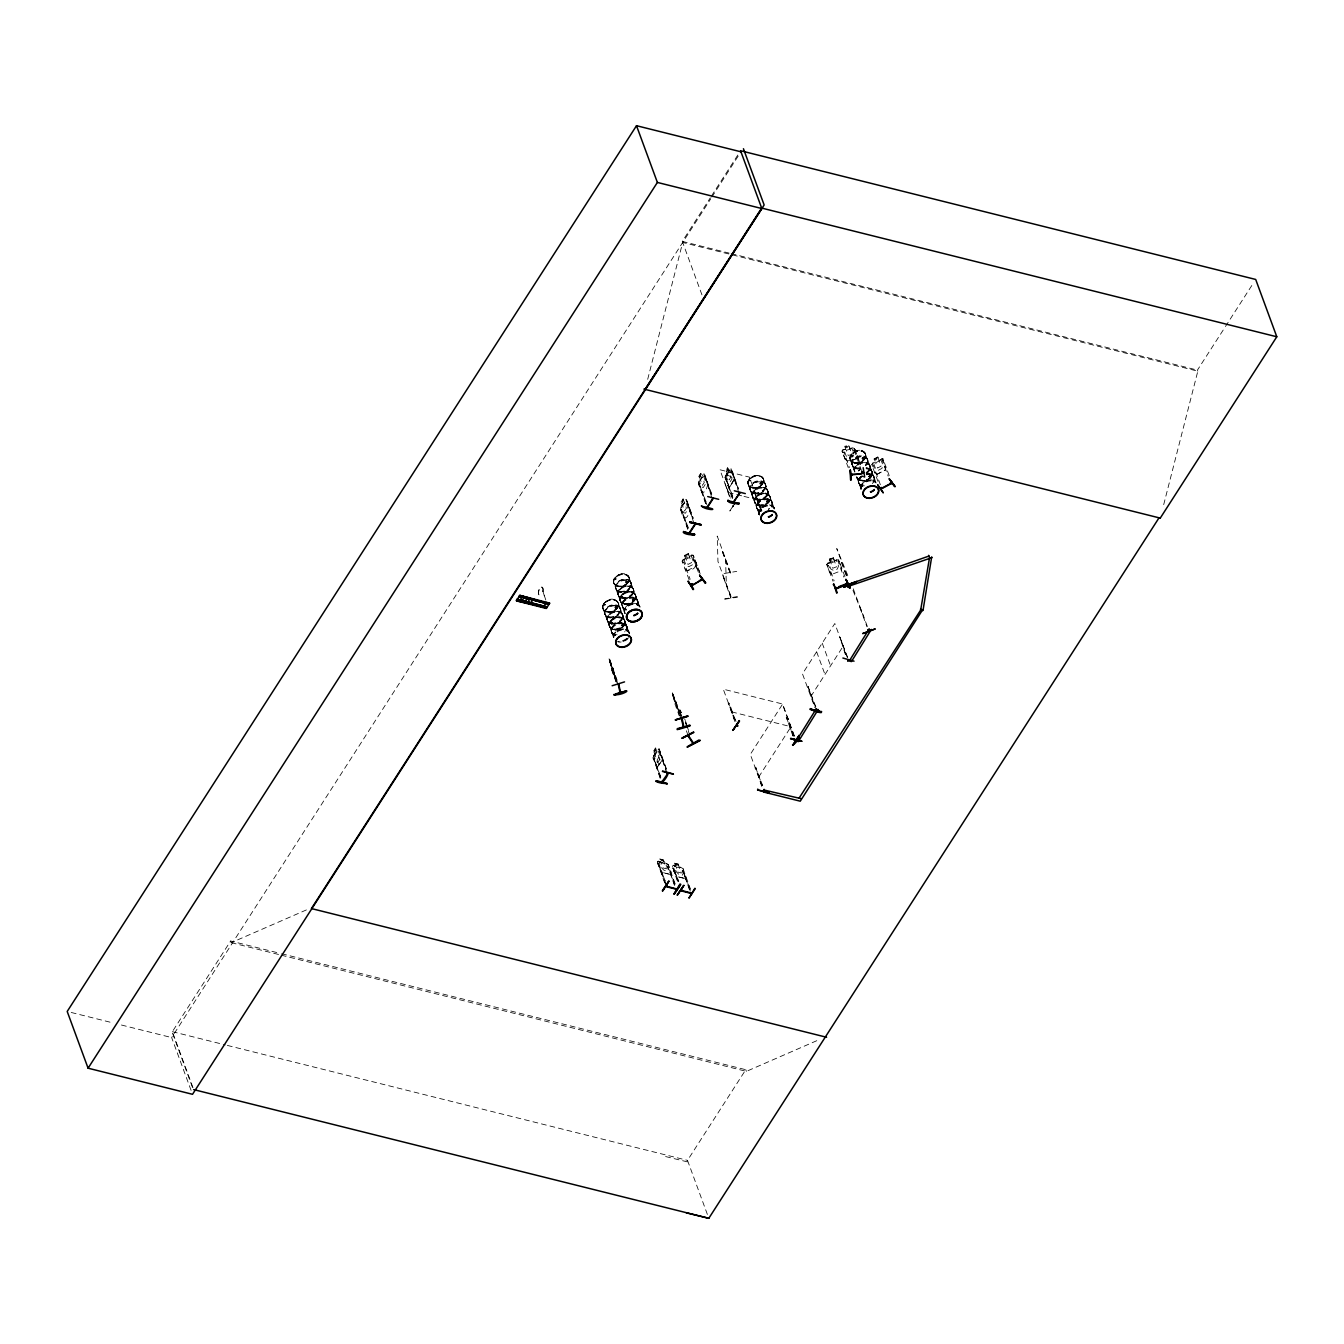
<?xml version="1.0" encoding="UTF-8"?>
<svg xmlns="http://www.w3.org/2000/svg" width="1344" height="1344" viewBox="0 0 1344 1344"><rect width="100%" height="100%" fill="white"/><g stroke="black" fill="none" stroke-linecap="round" stroke-linejoin="round"><path stroke-width="0.75" stroke-dasharray="5 3.75" d="M672.941 695.318L672.302 693.034L681.61 719.158M685.675 723.677L685.692 722.736M684.953 568.747C687.17 573.569 698.057 568.075 695.99 562.8M696.058 566.227L696.192 562.834M885.763 466.402L885.629 469.795L876.826 474.415L874.524 472.315M830.508 561.994L826.711 564.48L829.517 572.074L831.902 574.325L841.26 570.73L841.462 567.47M848.299 467.796L842.117 451.013L843.058 449.686L841.982 451.097L844.872 458.556L847.174 461.059L856.867 458.842L857.136 455.885M670.723 874.608L662.306 872.34L660.106 869.333L662.239 872.407L670.723 874.608L670.891 872.004M685.558 878.707L683.206 868.762C671.53 861.622 669.094 865.553 677.191 876.607L685.742 878.724L677.258 876.54L675.058 873.55M685.675 878.825L685.843 876.221M619.752 599.206C620.206 593.074 628.505 589.546 633.427 592.62M754.286 500.993C754.488 494.054 764.484 490.392 769.205 495.18M869.921 469.157L866.258 468.233A8.114 5.813 -20.2 0 1 872.239 473.021A8.114 5.813 -20.2 0 1 866.561 479.842L870.106 477.624M605.522 604.346L604.531 604.649L605.455 604.951M604.565 612.696L604.817 610.966M607.085 617.333L606.866 618.946L607.118 617.215M609.05 624.977L609.185 623.112M615.35 587.16L615.602 585.43M611.604 622.759L610.865 622.423M611.654 622.86L611.856 622.289M612.125 622.675L611.436 622.793M611.386 628.807L611.453 632.184L611.134 630.185M615.283 608.311L615.535 606.547L616.913 606.749M615.35 607.925L615.031 607.118L615.703 608.009M617.652 593.426L617.904 591.696M615.014 607.639L616.594 607.505L615.754 606.547M617.064 607.421L616.459 606.497M613.687 635.074L613.435 636.804A8.232 5.897 -20.2 0 1 621.264 629.261A8.232 5.897 -20.2 0 1 629.412 633.83M619.853 599.458C620.155 593.88 626.976 590.906 631.646 591.898M622.272 596.417L621.718 597.374A8.098 5.813 -20.2 0 0 633.377 590.117A8.098 5.813 -20.2 0 0 621.449 587.143A8.098 5.813 -20.2 0 0 621.751 597.442L622.994 596.87L621.902 597.055M620.441 611.755L620.693 610.025A8.232 5.897 -20.2 0 0 608.53 607.018A8.232 5.897 -20.2 0 0 608.849 617.484A8.232 5.897 -20.2 0 0 620.659 610.042M622.574 596.618L622.037 596.938M621.919 605.018L622.171 603.288M626.203 582.17L626.892 580.91L626.002 581.734M621.264 625.716L622.087 624.389L623.616 624.792M627.194 581.398L627.833 581.431M621.264 625.363L621.818 625.481M622.742 618.005L622.994 616.274A8.232 5.897 -20.2 0 0 610.848 613.284A8.232 5.897 -20.2 0 0 611.15 623.75A8.232 5.897 -20.2 0 0 622.961 616.308M627.766 581.582L626.69 582.809L625.498 582.002M624.221 611.285L624.473 609.538M625.061 621.835L622.826 626.59L615.149 629.597M631.226 586.219L631.159 582.842M631.26 586.118L631.478 584.489A8.232 5.897 -20.2 0 0 619.332 581.498A8.232 5.897 -20.2 0 0 619.634 591.965A8.232 5.897 -20.2 0 0 631.462 584.522M627.01 629.597L627.262 627.866M632.638 600.65L632.402 599.441M633.528 592.486L633.78 590.755A8.232 5.897 -20.2 0 0 621.634 587.748A8.232 5.897 -20.2 0 0 621.936 598.231A8.232 5.897 -20.2 0 0 633.763 590.789M635.863 596.316C635.846 603.12 625.666 606.967 620.962 602.112L622.356 603.389M637.997 602.465L637.778 604.078L638.047 602.347M747.734 483.134C747.566 474.6 764.87 471.845 763.594 481.858C761.897 489.166 746.626 490.778 747.986 481.522M750.523 480.161L749.498 480.799L750.322 481.018M749.801 488.695L750.053 486.965M752.102 494.945L752.354 493.214M754.202 500.741L754.421 499.111M756.991 498.658L756.588 498.338M757.344 498.322L756.286 498.977A8.098 5.813 -20.2 0 0 767.827 491.652A8.098 5.813 -20.2 0 0 755.899 488.662A8.098 5.813 -20.2 0 0 756.202 498.96M756.37 506.537L756.622 504.806M760.082 483.067L760.066 484.058M759.982 483.739L760.099 483.924M762.3 483.42L761.628 482.462L762.334 483.185M758.671 512.803L758.923 511.073M765.677 487.754L765.61 484.378M766.534 501.144L767.71 502.186L768.617 500.556M767.962 500.304L767.323 501.833L767.76 500.388M768.415 501.278L767.777 500.304M769.306 501.094L764.518 504.84L758.436 505.344A8.131 5.83 -20.2 0 1 758.218 494.995A8.131 5.83 -20.2 0 1 770.196 497.986L770.162 499.716A8.098 5.813 -20.2 0 1 768.314 509.107M772.246 505.596L772.178 502.219M851.642 456.07L852.718 455.23L852.079 456.221M851.844 463.697L852.096 461.966A8.232 5.897 -20.2 0 1 863.688 456.238A8.232 5.897 -20.2 0 1 865.62 465.444M854.146 469.963L854.398 468.233M858.413 481.555L858.665 479.825M862.126 458.086L862.31 459.228M863.251 457.481L864.226 458.69L862.579 459.178M852.298 462.101C858.53 466.284 870.878 457.162 863.369 451.315C857.153 447.098 844.754 456.238 852.281 462.084A8.232 5.897 -20.2 0 0 860.026 468.25M865.654 456.876L865.519 453.701M867.72 462.756L867.653 459.379M868.51 476.498L869.45 475.591M869.45 476.582C867.048 477.154 871.584 476.498 870.895 475.81M870.022 469.022L870.274 467.292M870.274 476.582L869.803 475.406M872.122 474.466L872.357 472.853M872.222 474.718L872.021 471.29M874.289 480.614L874.222 477.238M732.833 505.781L733.69 506.722L733.169 505.327M733.135 506.604L732.833 505.865M680.971 506.94L680.652 508.906L688.094 529.452M698.662 481.152C698.393 488.09 703.634 499.85 707.582 485.201L707.179 481.454L704.306 473.945L703.298 473.928L698.443 483.252L705.986 503.731M732.648 498.288L725.071 477.708L726.533 474.214L734.244 478.951L729.641 487.032L734.311 479.758L733.908 476.028M728.784 470.635L727.625 467.796L725.626 470.887L726.869 473.71L724.987 477.758L729.658 487.049M725.122 477.792L725.34 475.692M647.69 379.327L682.685 242.458L1197.823 371.179L1162.829 508.049M681.038 502.068L683.155 498.994L681.038 502.068L682.298 504.874L681.643 507.36L683.558 512.568L685.373 513.257L687.238 510.367L687.406 506.587L685.49 501.379L684.146 501.984L683.038 498.977L684.062 501.766M700.174 479.153L699.518 481.639L701.45 486.847L703.265 487.536L705.113 484.646L705.298 480.866L703.366 475.658L702.038 476.263L700.913 473.256L699.048 476.381L699.955 479.136L698.93 476.347L700.913 473.256M654.595 753.9L654.142 756.386L656.057 761.594L657.888 762.283L659.786 759.41L659.988 755.63L658.073 750.422L656.712 751.027L659.131 748.742L666.607 769.373M750.792 480.833L749.549 480.564L750.876 480.547M851.575 455.952L852.566 455.179M730.598 597.257L730.884 598.147L722.602 574.963L731.455 597.526M766.097 493.466L760.066 493.987L756.538 496.205M614.359 599.626C607.169 596.568 596.921 608.446 606.698 611.738C613.872 614.83 624.17 602.935 614.376 599.626M615.35 579.096C616.039 577.836 615.72 580.507 615.535 578.609M625.481 581.851L626.018 582.305M616.426 607.286L615.787 607.69M609.286 623.33C610.747 618.038 617.77 615.569 622.541 617.887M609.319 623.347C611.184 618.29 617.837 615.804 622.625 618.139M611.554 621.953L612.192 622.541L611.369 622.171M632.923 600.113L632.47 599.29M633.226 599.172L632.873 600.298M633.898 599.911L633.528 598.786M632.402 600.398L634.301 599.659M634.301 599.995L633.326 598.786M635.628 597.962L631.982 602.347L628.018 603.893M624.926 623.734C623.028 628.723 616.14 631.512 611.486 628.69M761.779 483.588L761.527 482.63L761.023 483.773M754.555 499.346L756.521 496.222M760.284 484.075L762.182 483.336M768.163 502.841L770.062 499.481M769.406 501.346L770.162 499.733A8.098 5.813 -20.2 0 0 758.1 501.967A8.098 5.813 -20.2 0 0 760.469 510.552M862.949 457.918L862.193 458.304M872.122 474.499L870.206 477.859L866.662 480.094A8.131 5.83 -20.2 0 0 872.323 473.206A8.131 5.83 -20.2 0 0 866.309 468.502M730.145 572.662L721.846 549.914M730.733 572.964L717.209 536.038L717.965 561.523L731.388 598.063M689.153 579.835L682.13 561.17L685.675 558.23M871.903 464.789L872.81 463.21M192.965 1087.666L172.351 1031.671L230.63 941.002L279.502 953.215M701.954 294.857L682.298 241.399L710.304 197.82M711.43 196.073L738.326 154.224M191.083 1090.387L171.646 1037.568L710.707 198.878M711.816 197.131L738.713 155.282M687.708 529.368L681.307 509.594L688.649 528.612M693.806 522.866L686.7 501.211L692.798 519.17M681.694 509.695L680.753 510.451M705.6 503.647L699.182 483.874L707.23 504.773M711.682 497.146L704.575 475.49L710.674 493.45M699.569 483.974L698.645 484.73M758.654 777.084L791.011 726.734M810.818 696.528L843.175 646.195M707.381 1214.422L687.506 1160.376L745.769 1069.706L281.534 953.719M1197.823 371.179L1197.437 370.104L1224.334 328.272M1225.442 326.525L1253.465 282.929M729.49 496.625L725.004 483.554L730.195 496.44M735.134 503.126L729.826 511.022L735.05 502.774M761.191 511.174L754.034 490.795L761.695 511.291M727.625 467.796L728.75 470.82L731.153 468.535L738.662 489.048M725.525 475.776L730.027 468.485M732.262 498.187L725.861 478.414L732.514 495.533M739.116 493.584L731.321 470.047L737.402 488.006M726.247 478.514L725.306 479.27M660.223 778.495L653.822 758.738L661.164 777.739M667.061 773.909L659.266 750.355L666.053 770.213M654.192 758.839L653.268 759.578M734.832 721.526L728.347 702.962L736.042 721.442M735.168 719.947L729.338 703.231M792.893 736.025L786.391 717.461L787.735 717.83L793.212 735.084M787.349 717.73L787.181 718.687M793.884 736.277L787.399 717.73M845.393 654.528L839.899 637.274L847.661 657.418M761.695 786.307L755.546 767.222L762.636 785.551M815.858 706.927L808.097 686.784L815.304 707.767M845.762 654.629L840.286 637.375M755.933 767.323L754.992 768.079M807.929 687.725L808.483 686.868M658.291 861.151L657.35 861.84L660.761 861.907L659.635 858.9L663.247 859.841L668.254 869.299L667.279 871.063L663.902 870.19L661.282 867.485L659.366 862.277L660.828 861.806M664.658 882.773L657.922 863.52L665.179 880.807M666.355 884.923L658.913 863.789M666.54 863.419L664.121 862.798L663.247 859.841M658.14 861.151L668.254 864.545L671.009 872.054M674.436 885.31L667.699 866.074L675.444 885.578M674.587 863.1L675.713 866.124L674.318 866.477L676.234 871.702L678.854 874.406L682.231 875.28L683.206 873.516L681.29 868.308L679.14 866.897L678.199 864.041L674.52 863.218L678.132 864.158L679.073 866.998L681.492 867.636M677.527 881.311L672.874 867.737L678.737 881.227M678.518 881.563L673.865 867.989M683.138 868.862L690.598 889.459M689.388 889.526L682.651 870.29L690.396 889.778M658.93 765.089L653.57 751.094L655.586 748.02L660.811 762.199M655.721 748.037L653.57 751.094M654.78 753.816L652.932 757.966M653.453 755.966L658.123 748.877M655.15 754.841L657.048 751.968M657.082 760.049L658.963 757.176M662.29 759.965L657.401 767.189L662.29 759.965L661.769 756.202M827.786 563.052L826.745 564.564L833.045 581.263M688.296 553.526L684.482 555.425L685.726 558.314L684.197 560.246L686.129 565.454L688.817 566.698L692.311 564.866L693.37 561.641L691.438 556.433L689.237 556.483L688.229 553.442L689.321 556.315M615.754 579.667L616.224 578.693M603.506 603.893L604.75 602.398M627.161 583.464L629.143 580.373L629.059 577.147M617.568 607.488L614.695 610.243M632.167 599.458L633.209 598.802M633.78 600.046L633.494 598.886M750.355 480.43L750.775 480.312M760.032 483.134L761.393 482.446M851.894 456.07L852.751 455.734M862.092 458.153L863.453 457.464M863.604 458.438L862.327 458.606M870.19 477.842L871.366 476.112M682.399 717.73L679.493 711.312M626.858 574.812L629.009 577.147C624.019 567.185 605.321 581.297 617.501 586.219M627.144 583.481L623.599 585.715L617.518 586.219M760.234 482.916L761.762 483.017M616.661 607.774L615.283 608.16M633.578 599.928L633.41 599.155M767.054 500.522L766.819 501.11M768.062 502.606C765.106 506.1 758.688 507.242 755.395 503.647M621.902 624.96L623.095 625.43L622.86 624.473M623.314 625.75L621.432 625.766M863.94 458.791L863.066 458.791M858.497 470.971L860.11 469.711M869.282 476.818L870.24 476.33M689.17 556.399L693.319 555.458L699.636 572.057M874.121 459.077L877.8 457.01L878.808 460.051L881.009 460.001L882.941 465.209L881.882 468.418L878.388 470.266L875.7 469.022L873.768 463.814L875.314 461.882L874.054 458.993L877.867 457.094M683.239 559.642L691.807 554.887L693.37 555.257L700.14 573.67M683.726 561.994L682.702 562.531L683.911 562.262L690.178 579.281M698.41 572.326L692.849 557.189L693.874 556.651L693.034 557.458L698.594 572.594M889.207 475.625L882.941 458.825L872.659 463.058L871.769 464.822L878.018 481.505M873.298 465.562L872.273 466.099L873.482 465.83L880.958 486.36M882.42 460.757L883.63 460.488L882.42 460.757L888.166 476.162M687.254 570.629L695.873 566.093M876.826 474.415L885.562 469.711L882.84 458.926M680.87 712.942L679.862 709.918L681.794 713.479L680.753 711.917M617.198 575.602A8.114 5.813 -20.2 0 1 629.16 578.592A8.114 5.813 -20.2 0 1 617.501 585.934A8.114 5.813 -20.2 0 1 617.198 575.602L619.08 574.644M767.357 500.455L766.634 501.917M728.75 470.82L730.094 470.215L732.01 475.423L731.825 479.203L729.943 482.093L728.112 481.404L726.197 476.179L726.65 473.693M230.63 941.002L231.235 942.665L308.33 909.082M281.198 955.147L746.39 1071.37L819.722 1039.416M830.374 562.061L829.315 559.171L833.297 557.642L834.254 560.666L836.59 560.834L838.505 566.042L837.346 569.05L833.616 570.478L830.81 568.999L828.895 563.791L830.542 562.094L829.466 559.205M829.349 559.255L833.33 557.726M834.221 560.566L838.673 559.894L844.922 576.694M827.887 563.119L837.043 559.591M828.458 565.404L827.35 565.824L828.458 565.404L834.137 580.843M838.152 561.691L839.362 561.557L838.152 561.691L843.83 577.114M841.394 562.498L846.77 577.08M859.958 607.74L866.981 626.758M613.855 672.941L608.933 658.812L616.778 680.282M609.79 659.568L612.562 667.145M609.605 661.819L618.358 684.902M610.008 662.206L609.823 661.416M611.671 668.59L609.622 659.518L617.4 680.988M611.654 669.497L616.526 682.735M613.771 670.757C609.437 656.88 620.928 696.898 612.074 666.406M679.694 715.814L672.874 693.79L673.394 696.562M674.335 700.862L672.974 696.041M673.26 696.461L673.495 695.52M673.865 698.863L677.107 707.196L675.31 700.678M674.89 703.769L679.258 715.932M677.006 705.029C672.907 692.731 681.072 717.662 677.645 710.237M862.882 457.733L863.335 457.85M860.093 462.218L855.96 462.974M612.797 611.201L608.664 611.957M848.753 445.637L849.778 448.426L854.381 448.392L860.63 465.108M854.246 448.459L852.667 447.804L843.158 449.87L845.914 449.165L844.889 446.376M843.847 452.088L842.738 452.676L843.847 452.088L849.442 467.561M855.036 449.652L853.927 450.223L855.036 449.652L860.597 464.772M844.738 458.606L847.241 460.958L856.884 458.942M724.08 573.535L736.73 571.368M737.318 596.551L724.702 598.853M724.836 599.222L737.486 597.206M869.753 476.851L868.594 476.599M862.428 480.614L864.511 480.43A8.098 5.813 -20.2 0 1 856.8 477.372A8.114 5.813 -20.2 0 0 864.545 480.43M628.102 604.111L623.986 603.826M622.322 624.406L623.196 625.128M703.315 474.079L704.424 473.978L711.917 494.491M685.423 499.8L686.482 499.834M866.174 467.981L868.106 468.233M860.479 480.362L864.595 480.682A8.131 5.83 -20.2 0 1 856.85 477.607M626.741 581.011L627.883 581.65M615.938 606.53L616.812 606.698M613.284 629.345A8.114 5.813 -20.2 0 0 624.943 622.003A8.114 5.813 -20.2 0 0 612.982 619.013A8.114 5.813 -20.2 0 0 613.284 629.345L615.233 629.815M730.162 573.031L721.862 550.334M849.778 448.426L852.18 448.913L854.095 454.121L852.852 456.809L849.005 457.649L846.115 455.868L844.2 450.66L845.914 449.266L844.704 446.309L848.837 445.418L849.878 448.207M883.008 458.909L881.446 458.539M665.616 1156.562L688.111 1162.039M682.298 241.399L729.12 253.109M731.153 253.613L1197.437 370.104M707.465 485.167L707.062 481.438M728.28 492.458L742.056 495.902M744.022 496.39L757.798 499.834M689.17 507.158L689.707 510.922C685.524 525.403 680.434 513.845 680.786 506.873L686.549 499.699L693.336 518.33M731.623 711.866L790.675 726.634M231.235 942.665L279.166 954.626M172.351 1031.671L225.305 1044.893M227.338 1045.414L687.506 1160.376M71.215 1012.469L113.4 1023.002M121.43 1025.018L171.646 1037.568M734.311 479.758L729.473 486.982L727.81 485.15M786.19 717.797L787.181 718.049M728.129 703.298L729.137 703.55M543.077 591.142A4.334 2.1 -75.4 0 0 541.615 587.126A4.334 2.1 -75.4 0 0 538.692 591.562A4.334 2.1 -75.4 0 0 540.17 595.577L539.935 595.526A4.334 2.1 -75.4 0 1 538.457 591.511A4.334 2.1 -75.4 0 1 541.38 587.076A4.334 2.1 -75.4 0 1 542.858 591.091L546.689 602.734M659.568 859.001L663.18 859.942M673.176 865.469L675.713 866.124M657.703 863.856L658.694 864.108M667.481 866.393L668.472 866.662M672.655 868.073L673.646 868.325M682.433 870.61L683.424 870.862M861.655 450.677L863.335 451.332M860.563 480.581L857.438 478.649M860.563 480.614L856.598 477.338M766.08 493.231L770.062 496.49M767.978 500.338L768.902 501.026M756.722 504.689L758.419 505.344A8.131 5.83 -20.2 0 0 770.196 497.986M615.821 585.53L617.501 586.186A8.131 5.83 -20.2 0 0 629.261 578.81A8.131 5.83 -20.2 0 0 617.282 575.82A8.131 5.83 -20.2 0 0 617.585 586.169M631.646 591.696L634.754 593.662M604.615 605.186L604.666 604.178L604.464 605.136M865.334 456.842L866.712 457.918M867.636 463.109L869.014 464.184M869.854 468.922L871.248 470.198M871.903 474.701L873.281 475.759M874.205 480.95L875.582 482.026A8.232 5.897 -20.2 0 0 865.502 481.303A8.232 5.897 -20.2 0 0 861.05 489.3M859.673 484.663L861.05 485.738M763.291 481.824L764.669 482.899M765.593 488.09L766.97 489.166M769.86 499.682L771.238 500.758M748.944 486.024L750.254 487.049M751.061 491.803L752.438 492.878M753.362 498.07L754.74 499.145M757.63 509.662L759.007 510.72M628.841 580.306L630.218 581.381M631.142 586.572L632.52 587.647M635.41 598.164L636.787 599.222M637.711 604.414L639.089 605.489M616.61 590.285L617.988 591.36M618.929 596.551L620.306 597.61M618.038 605.825L619.416 606.9M620.357 612.091L621.734 613.166M622.558 617.904L623.868 618.929M624.607 623.683L627.245 628.219M626.909 629.95L628.286 631.008M605.825 615.804L607.202 616.879M608.126 622.07L609.504 623.146M610.142 627.631L611.57 628.891L609.302 626.321M613.771 634.721L611.486 632.268L612.595 633.847M666.54 863.335L668.186 864.662L675.646 885.242M874.591 472.147L876.876 474.281M829.517 572.074L831.953 574.19M657.518 767.206L653.134 757.932L660.61 778.596M701.266 490.627L702.929 492.307M683.39 516.348L685.037 518.028M878.842 459.799L877.8 457.01M685.574 558.298L684.482 555.425M683.088 559.49L682.13 561.17M679.745 709.985L681.458 712.555M864.662 452.374L867.266 458.942M866.51 457.716L867.619 459.295M869.921 465.562L868.812 463.982A8.098 5.813 -20.2 0 0 857.942 463.68A8.098 5.813 -20.2 0 0 855.305 472.332M869.635 465.293L868.795 463.999A8.098 5.813 -20.2 0 1 866.107 472.534M871.164 469.946L872.105 471.509M873.079 475.574L874.188 477.154M853.322 467.023L851.844 463.814M859.874 484.865L858.413 481.673M762.619 477.355L763.795 480.211A8.131 5.83 -20.2 0 1 752.018 487.687A8.131 5.83 -20.2 0 1 751.716 477.338A8.131 5.83 -20.2 0 1 763.711 480.346M764.467 482.714L765.576 484.294M771.019 500.556L772.128 502.135M773.338 506.822L774.446 508.402M751.262 492.005L749.801 488.813M753.564 498.254L752.119 494.609M754.538 502.32L755.479 503.899M630.017 581.179L631.462 584.842A8.114 5.813 -20.2 0 1 619.819 592.25A8.114 5.813 -20.2 0 1 619.517 581.918A8.114 5.813 -20.2 0 1 631.478 584.909M634.67 593.41L635.611 594.972M636.586 599.038L638.03 602.683M638.887 605.287L639.996 606.883M613.654 583.178L614.494 584.489M616.829 590.47L613.771 582.994M619.13 596.736L617.669 593.074M620.105 600.802L621.029 602.364M623.381 608.328L621.936 604.666M619.214 606.698L620.676 610.361A8.098 5.813 -20.2 0 1 609.034 617.753A8.098 5.813 -20.2 0 1 608.731 607.454A8.098 5.813 -20.2 0 1 620.676 610.428M621.516 612.965L622.625 614.544M625.783 624.557L626.623 625.85L622.642 615.132M628.085 630.823L629.194 632.402M604.918 614.426L606.026 616.006M607.219 620.676L608.328 622.255M852.499 465.713L854.498 471.139M859.068 483.554L861.034 488.897A8.098 5.813 -20.2 0 1 865.418 481.018A8.098 5.813 -20.2 0 1 875.314 481.723M774.144 508.116L772.145 502.723L772.481 504.218M750.456 490.694L752.455 496.121M752.758 496.961L756.706 507.646M759.326 514.802L759.343 514.836A8.098 5.813 -20.2 0 1 764.719 506.621A8.098 5.813 -20.2 0 1 774.463 509.057L774.446 508.99M622.574 607.018L624.574 612.444L624.238 610.932M620.038 608.009L618.223 603.17M622.339 614.275L620.357 608.933M628.891 632.1L626.926 626.791M607.522 620.962L611.47 631.646M869.954 466.217L873.835 476.784A8.232 5.897 -20.2 0 1 872.306 483.605M765.206 483.89L763.274 478.649M771.775 501.732L767.911 491.198M630.773 582.372L628.824 577.13M637.342 600.214L633.478 589.68M618.358 595.526L622.272 606.194M847.762 575.4L836.741 548.537L847.19 576.912M853.255 588.823L867.401 626.59M845.09 571.234L847.459 576.996M852.97 590.419L863.974 617.266M834.322 560.431L833.297 557.642M869.568 465.175L867.636 459.883L867.955 461.378M876.137 483.017L874.188 477.742L874.524 479.237M854.381 448.392L856.985 455.902M853.894 449.904L861.554 470.702M850.265 459.53L852.18 464.806M858.749 482.664L856.682 476.986A8.098 5.813 -20.2 0 0 862.344 480.161M838.555 559.978L841.327 567.521M847.274 657.334L834.826 623.498L802.469 673.831L814.918 707.666M822.209 643.138L830.558 665.834M816.631 651.79L824.981 674.486M761.897 510.972L749.448 477.137L719.93 469.762L730.363 498.12M754.034 490.795L761.41 510.838M748.406 485.033L750.137 489.804M754.639 501.967L754.975 502.874M759.024 513.979L756.386 506.184L756.722 507.713M730.985 468.636L738.276 488.964M808.097 686.784L815.472 706.826M725.861 478.414L732.816 497.33M704.575 475.49L711.53 494.407M794.438 736.058L782.662 704.038L750.305 754.387L762.082 786.408M794.102 735.941L782.326 703.937L723.274 689.186L735.05 721.19M786.391 717.461L793.111 735.689M699.182 483.874L706.843 504.689M686.364 499.8L692.966 518.23M681.307 509.594L688.262 528.511M755.546 767.222L762.25 785.45M685.373 720.737L686.75 724.483L684.634 718.822M686.734 725.508L688.834 731.186M685.423 722.635L689.119 733.286M679.963 710.086L680.988 712.891M679.56 711.11L682.315 718.603M672.89 693.874L682.181 718.67M686.364 730.766L688.447 736.445M673.73 696.948L676.284 704.962M631.142 583.346L633.763 591.108A8.098 5.813 -20.2 0 1 622.138 598.5A8.098 5.813 -20.2 0 1 621.835 588.185A8.098 5.813 -20.2 0 1 633.763 591.175M637.694 601.205L639.643 606.48A8.098 5.813 -20.2 0 0 628.925 604.464A8.098 5.813 -20.2 0 0 625.38 613.637M616.056 589.294L618.005 594.602M658.963 748.86L666.238 769.272M602.969 608.513L604.918 613.855M605.254 614.83L607.186 620.592M611.822 632.671L613.754 637.879M653.822 758.738L660.778 777.638M611.654 668.522L616.442 681.542M611.839 670.32L616.006 681.677M682.651 870.29L690.312 891.089M672.874 867.737L678.434 882.874M745.769 1069.706L746.39 1071.37M667.699 866.074L674.654 884.99M657.418 861.739L660.223 869.35M657.922 863.52L665.566 884.335M172.553 1033.217L192.528 1087.548M629.21 632.99L629.227 633.058A8.098 5.813 -20.2 0 0 620.491 630.286A8.098 5.813 -20.2 0 0 613.838 637.442M542.858 591.091L545.261 598.819M672.302 693.034L672.84 696.074M612.41 667.901L613.032 670.706M610.495 662.693L611.117 665.482M609.067 658.778L609.739 661.769M869.954 465.646L870.257 467.645M860.731 487.469L861.034 489.468M858.43 481.202L858.766 482.731M854.162 469.61L854.482 471.61M851.861 463.361L852.197 464.873M769.978 496.272L770.398 498.053M768.214 492.694A8.098 5.813 -20.2 0 0 756.286 489.703A8.098 5.813 -20.2 0 0 756.588 500.018A8.098 5.813 -20.2 0 0 768.214 492.694L766.769 488.964C769.39 494.172 764.249 480.816 765.912 486.36A8.114 5.813 -20.2 0 1 754.27 493.769A8.114 5.813 -20.2 0 1 753.967 483.437A8.114 5.813 -20.2 0 1 765.929 486.427M758.688 512.45L758.99 514.45M754.202 500.758L754.622 502.538M749.818 488.342L750.154 489.871M635.527 594.754L635.947 596.534A8.131 5.83 -20.2 0 1 624.154 604.01A8.131 5.83 -20.2 0 1 623.834 593.662A8.131 5.83 -20.2 0 1 635.83 596.669M629.227 632.486L629.563 634.015M624.221 611.402L624.54 612.914M626.909 626.724L627.228 628.219M624.742 620.273L625.111 622.054M619.752 599.239L620.172 601.02M622.994 616.157L622.675 614.628L622.978 616.627M608.966 624.758L609.386 626.539M604.582 612.343L604.884 614.342M689.102 507.242L689.506 510.871M725.558 558.734L726.314 584.22M866.494 473.592A8.098 5.813 -20.2 0 0 869.45 465.326A8.098 5.813 -20.2 0 0 859.555 464.066A8.098 5.813 -20.2 0 0 854.868 472.097L854.801 471.979A8.232 5.897 -20.2 0 1 859.37 463.613A8.232 5.897 -20.2 0 1 869.434 464.906A8.232 5.897 -20.2 0 1 866.426 473.29M866.208 468.317A8.098 5.813 -20.2 0 1 872.206 472.987A8.098 5.813 -20.2 0 1 866.561 479.808M866.074 467.93A8.098 5.813 -20.2 0 1 872.071 472.601A8.098 5.813 -20.2 0 1 866.41 479.422M858.53 470.854A8.098 5.813 -20.2 0 1 860.126 469.61M860.143 468.569A8.232 5.897 -20.2 0 1 852.214 462.386A8.232 5.897 -20.2 0 1 863.806 456.557A8.232 5.897 -20.2 0 1 865.738 465.763M860.278 468.838A8.098 5.813 -20.2 0 1 852.331 463.277A8.098 5.813 -20.2 0 1 862.63 456.809A8.098 5.813 -20.2 0 1 866.998 464.621M854.498 471.458A8.232 5.897 -20.2 0 1 859.253 463.294A8.232 5.897 -20.2 0 1 869.316 464.587A8.232 5.897 -20.2 0 1 866.309 472.97M859.891 467.796A8.098 5.813 -20.2 0 1 852.079 461.698A8.098 5.813 -20.2 0 1 863.486 455.969A8.098 5.813 -20.2 0 1 865.402 465.024M874.658 490.19A8.098 5.813 -20.2 0 1 867.115 493.13M861.118 488.443A8.098 5.813 -20.2 0 1 866.779 481.639A8.098 5.813 -20.2 0 1 875.683 482.782M874.608 489.871A8.232 5.897 -20.2 0 1 866.947 492.862M860.866 488.107A8.232 5.897 -20.2 0 1 866.611 481.186A8.232 5.897 -20.2 0 1 875.666 482.345M866.41 468.854A8.098 5.813 -20.2 0 1 872.323 474.583A8.098 5.813 -20.2 0 1 864.041 481.034A8.098 5.813 -20.2 0 1 856.699 476.414M866.359 474.331A8.232 5.897 -20.2 0 1 873.852 476.7A8.098 5.813 -20.2 0 1 870.358 484.126M862.697 486.343A8.232 5.897 -20.2 0 1 862.394 475.877M874.272 489.132A8.098 5.813 -20.2 0 1 866.729 492.072M866.494 474.785A8.098 5.813 -20.2 0 1 873.869 477.12A8.098 5.813 -20.2 0 1 872.357 483.924M862.898 486.612A8.098 5.813 -20.2 0 1 862.596 476.314M874.49 489.552A8.232 5.897 -20.2 0 1 866.83 492.542M866.242 474.012A8.232 5.897 -20.2 0 1 873.718 476.381A8.232 5.897 -20.2 0 1 872.189 483.286M862.579 486.024A8.232 5.897 -20.2 0 1 862.277 475.558M866.107 473.743A8.098 5.813 -20.2 0 1 873.835 476.75M864.427 485.806A8.098 5.813 -20.2 0 1 858.514 481.908A8.098 5.813 -20.2 0 1 862.21 475.255M624.624 620.441A8.131 5.83 -20.2 0 1 615.854 629.513A8.131 5.83 -20.2 0 1 610.512 621.214A8.131 5.83 -20.2 0 1 623.801 619.147M623.633 618.794A8.098 5.813 -20.2 0 0 610.378 620.81A8.098 5.813 -20.2 0 0 615.72 629.143A8.098 5.813 -20.2 0 0 624.456 620.088L624.792 621.012A8.098 5.813 -20.2 0 0 623.986 619.735M628.572 637.711A8.098 5.813 -20.2 0 1 617.904 641.861M627.329 638.854A8.232 5.897 -20.2 0 1 617.719 641.592M613.57 637.09A8.232 5.897 -20.2 0 1 620.34 629.815A8.232 5.897 -20.2 0 1 629.21 632.638M624.641 620.491A8.131 5.83 -20.2 0 1 615.871 629.58A8.131 5.83 -20.2 0 1 610.495 621.146A8.131 5.83 -20.2 0 1 623.818 619.198M625.111 622.507A8.098 5.813 -20.2 0 1 615.401 630.084A8.098 5.813 -20.2 0 1 610.378 622.238A8.098 5.813 -20.2 0 1 622.692 618.727M615.418 635.326A8.232 5.897 -20.2 0 1 612.242 627.614A8.232 5.897 -20.2 0 1 623.095 623.398A8.232 5.897 -20.2 0 1 626.254 631.109M626.976 638.131A8.098 5.813 -20.2 0 1 619.433 641.054M613.452 636.384A8.098 5.813 -20.2 0 1 621.13 628.992A8.098 5.813 -20.2 0 1 629.16 633.494M615.602 635.594A8.098 5.813 -20.2 0 1 612.494 628.001A8.098 5.813 -20.2 0 1 623.162 623.851A8.098 5.813 -20.2 0 1 626.27 631.445M627.211 638.534A8.232 5.897 -20.2 0 1 619.534 641.525M615.3 635.006A8.232 5.897 -20.2 0 1 612.494 626.774A8.232 5.897 -20.2 0 1 624.12 623.465A8.232 5.897 -20.2 0 1 624.91 632.268M617.131 634.805A8.098 5.813 -20.2 0 1 611.806 627.48A8.098 5.813 -20.2 0 1 623.364 622.978A8.098 5.813 -20.2 0 1 624.674 631.865M638.165 613.654A8.098 5.813 -20.2 0 1 630.622 616.594M624.943 613.402A8.098 5.813 -20.2 0 1 629.311 605.522A8.098 5.813 -20.2 0 1 639.19 606.245M638.114 613.334A8.232 5.897 -20.2 0 1 630.454 616.325M624.691 613.082A8.232 5.897 -20.2 0 1 630.118 604.649A8.232 5.897 -20.2 0 1 640.013 607.118M626.203 609.806A8.232 5.897 -20.2 0 1 623.398 601.574A8.232 5.897 -20.2 0 1 635.04 598.265A8.232 5.897 -20.2 0 1 635.813 607.068M637.778 612.595A8.098 5.813 -20.2 0 1 630.235 615.535M626.405 610.075A8.098 5.813 -20.2 0 1 623.28 602.482A8.098 5.813 -20.2 0 1 633.948 598.332A8.098 5.813 -20.2 0 1 637.073 605.926M637.997 613.015A8.232 5.897 -20.2 0 1 630.336 616.006M624.557 612.763A8.232 5.897 -20.2 0 1 629.983 604.313A8.232 5.897 -20.2 0 1 639.895 606.799M626.086 609.487A8.232 5.897 -20.2 0 1 623.28 601.255A8.232 5.897 -20.2 0 1 634.922 597.946A8.232 5.897 -20.2 0 1 635.695 606.749M626.018 609.034A8.098 5.813 -20.2 0 1 623.246 600.919A8.098 5.813 -20.2 0 1 634.704 597.66A8.098 5.813 -20.2 0 1 635.477 606.346M772.615 515.172A8.098 5.813 -20.2 0 1 765.055 518.112M772.565 514.853A8.232 5.897 -20.2 0 1 764.904 517.843M759.125 514.618A8.232 5.897 -20.2 0 1 764.551 506.167A8.232 5.897 -20.2 0 1 774.463 508.637M760.654 511.342A8.232 5.897 -20.2 0 1 757.848 503.093A8.232 5.897 -20.2 0 1 769.49 499.783A8.232 5.897 -20.2 0 1 770.263 508.603M772.229 514.13A8.098 5.813 -20.2 0 1 764.669 517.054M759.83 515.172A8.098 5.813 -20.2 0 1 764.333 505.562A8.098 5.813 -20.2 0 1 774.396 509.494M760.838 511.61A8.098 5.813 -20.2 0 1 758.083 503.496A8.098 5.813 -20.2 0 1 769.541 500.237A8.098 5.813 -20.2 0 1 770.297 508.906M772.447 514.534A8.232 5.897 -20.2 0 1 764.786 517.524M759.007 514.282A8.232 5.897 -20.2 0 1 764.434 505.848A8.232 5.897 -20.2 0 1 774.346 508.318M760.536 511.006A8.232 5.897 -20.2 0 1 758.134 502.286A8.232 5.897 -20.2 0 1 770.364 500.035A8.232 5.897 -20.2 0 1 768.516 509.544M768.214 492.274L767.962 494.004L768.23 492.274A8.232 5.897 -20.2 0 0 756.084 489.283A8.232 5.897 -20.2 0 0 756.386 499.75A8.232 5.897 -20.2 0 0 768.214 492.307M860.966 486.091L860.714 487.822L860.983 486.091M682.97 500.186L682.114 502.975L682.97 500.186M700.846 474.466L699.989 477.254L700.846 474.466M684.499 502.925L682.634 505.814L684.55 511.022L686.414 508.133L684.499 502.925M702.374 477.204L700.526 480.094L702.442 485.302L704.29 482.412L702.374 477.204M727.558 469.006L726.684 471.794L727.558 469.006M729.086 471.761L727.205 474.634L729.12 479.858L731.002 476.969L729.086 471.761M655.519 749.213L654.646 752.002L655.519 749.213M622.961 625.313L622.776 625.464M687.742 554.484L685.507 555.66L685.843 556.601L688.094 555.408L687.742 554.484M877.33 458.052L875.078 459.228L875.414 460.169L877.666 458.976L877.33 458.052M689.573 557.407L686.078 559.255L687.994 564.463L691.488 562.632L689.573 557.407M879.144 460.975L875.65 462.823L877.565 468.031L881.059 466.2L879.144 460.975M680.03 712.824L680.098 713.748L680.03 712.824M832.742 558.6L830.34 559.507L830.693 560.448L833.078 559.524L832.742 558.6M834.607 561.607L830.878 563.035L832.793 568.243L836.522 566.815L834.607 561.607M614.561 676.049L615.216 677.83L614.393 675.965M848.232 446.258L845.746 446.796L846.098 447.72L848.568 447.182L848.232 446.258M850.114 449.366L846.266 450.206L848.182 455.414L852.029 454.574L850.114 449.366M662.726 860.21L660.576 859.639L663.079 861.134L662.726 860.21M677.678 864.41L675.511 863.856L678.031 865.351L677.678 864.41M664.541 863.621L661.164 862.747L663.079 867.955L666.456 868.829L664.541 863.621M679.493 867.838L676.116 866.947L678.031 872.172L681.408 873.046L679.493 867.838M854.498 467.88L853.121 466.805L854.482 467.897M773.539 507.007L772.229 505.982L773.522 507.024M624.574 609.185L623.196 608.126L624.557 609.202M853.994 462.504A8.131 5.83 -20.2 0 0 865.687 455.162A8.131 5.83 -20.2 0 0 853.692 452.155A8.131 5.83 -20.2 0 0 853.994 462.504M854.213 463.008A8.098 5.813 -20.2 0 0 865.838 455.683A8.098 5.813 -20.2 0 0 853.91 452.693A8.098 5.813 -20.2 0 0 854.213 463.008A8.081 5.796 -20.2 0 0 865.822 455.7A8.081 5.796 -20.2 0 0 853.91 452.71A8.081 5.796 -20.2 0 0 854.213 463.008M854.078 462.722A8.131 5.83 -20.2 0 0 865.754 455.364A8.131 5.83 -20.2 0 0 853.776 452.374A8.131 5.83 -20.2 0 0 854.078 462.722M611.352 624.019A8.098 5.813 -20.2 0 0 622.978 616.694A8.098 5.813 -20.2 0 0 611.033 613.704A8.098 5.813 -20.2 0 0 611.352 624.019M606.715 611.486A8.114 5.813 -20.2 0 0 618.374 604.145A8.114 5.813 -20.2 0 0 606.413 601.154A8.114 5.813 -20.2 0 0 606.715 611.486M606.917 611.99A8.098 5.813 -20.2 0 0 618.559 604.666A8.098 5.813 -20.2 0 0 606.614 601.675A8.098 5.813 -20.2 0 0 606.917 611.99M606.782 611.671A8.131 5.83 -20.2 0 0 618.458 604.33A8.131 5.83 -20.2 0 0 606.48 601.339A8.131 5.83 -20.2 0 0 606.782 611.671M610.966 622.961A8.098 5.813 -20.2 0 0 622.591 615.636A8.098 5.813 -20.2 0 0 610.646 612.662A8.098 5.813 -20.2 0 0 610.966 622.961M611.033 623.431A8.232 5.897 -20.2 0 0 622.843 615.989A8.232 5.897 -20.2 0 0 610.73 612.948A8.232 5.897 -20.2 0 0 611.033 623.431M608.731 617.165A8.232 5.897 -20.2 0 0 620.542 609.722A8.232 5.897 -20.2 0 0 608.412 606.698A8.232 5.897 -20.2 0 0 608.731 617.165M608.647 616.711A8.098 5.813 -20.2 0 0 620.29 609.386A8.098 5.813 -20.2 0 0 608.345 606.396A8.098 5.813 -20.2 0 0 608.647 616.711M624.053 603.758A8.131 5.83 -20.2 0 0 635.729 596.417A8.131 5.83 -20.2 0 0 623.75 593.41A8.131 5.83 -20.2 0 0 624.053 603.758M623.935 603.389A8.098 5.813 -20.2 0 0 635.578 596.064A8.098 5.813 -20.2 0 0 623.633 593.074A8.098 5.813 -20.2 0 0 623.935 603.389M617.719 586.438A8.064 5.779 -20.2 0 0 629.311 579.146A8.064 5.779 -20.2 0 0 617.434 576.173A8.064 5.779 -20.2 0 0 617.719 586.438M623.969 603.54A8.131 5.83 -20.2 0 0 635.645 596.198A8.131 5.83 -20.2 0 0 623.666 593.191A8.131 5.83 -20.2 0 0 623.969 603.54M621.818 597.895A8.232 5.897 -20.2 0 0 633.646 590.453A8.232 5.897 -20.2 0 0 621.516 587.429A8.232 5.897 -20.2 0 0 621.818 597.895M619.517 591.646A8.232 5.897 -20.2 0 0 631.344 584.203A8.232 5.897 -20.2 0 0 619.214 581.162A8.232 5.897 -20.2 0 0 619.517 591.646M619.433 591.192A8.114 5.813 -20.2 0 0 631.092 583.85A8.114 5.813 -20.2 0 0 619.13 580.86A8.114 5.813 -20.2 0 0 619.433 591.192M624.271 604.313A8.098 5.813 -20.2 0 0 635.914 596.988A8.098 5.813 -20.2 0 0 623.969 594.014A8.098 5.813 -20.2 0 0 624.271 604.313M751.951 487.452A8.114 5.813 -20.2 0 0 763.61 480.127A8.114 5.813 -20.2 0 0 751.649 477.137A8.114 5.813 -20.2 0 0 751.951 487.452M758.386 504.907A8.098 5.813 -20.2 0 0 770.011 497.582A8.098 5.813 -20.2 0 0 758.083 494.609A8.098 5.813 -20.2 0 0 758.386 504.907M752.17 487.956A8.064 5.779 -20.2 0 0 763.762 480.665A8.064 5.779 -20.2 0 0 751.867 477.708A8.064 5.779 -20.2 0 0 752.17 487.956M758.419 505.058A8.131 5.83 -20.2 0 0 770.095 497.717A8.131 5.83 -20.2 0 0 758.117 494.726A8.131 5.83 -20.2 0 0 758.419 505.058M754.085 493.483A8.232 5.897 -20.2 0 0 765.912 486.041A8.232 5.897 -20.2 0 0 753.782 483.017A8.232 5.897 -20.2 0 0 754.085 493.483M756.269 499.43A8.232 5.897 -20.2 0 0 768.096 491.988A8.232 5.897 -20.2 0 0 755.966 488.947A8.232 5.897 -20.2 0 0 756.269 499.43M753.967 493.164A8.232 5.897 -20.2 0 0 765.794 485.722A8.232 5.897 -20.2 0 0 753.665 482.698A8.232 5.897 -20.2 0 0 753.967 493.164M753.883 492.71A8.114 5.813 -20.2 0 0 765.542 485.386A8.114 5.813 -20.2 0 0 753.581 482.395A8.114 5.813 -20.2 0 0 753.883 492.71M758.722 505.831A8.098 5.813 -20.2 0 0 770.364 498.506A8.098 5.813 -20.2 0 0 758.419 495.533A8.098 5.813 -20.2 0 0 758.722 505.831M758.587 505.546A8.131 5.83 -20.2 0 0 770.263 498.187A8.131 5.83 -20.2 0 0 758.285 495.197A8.131 5.83 -20.2 0 0 758.587 505.546"/><path stroke-width="1.5" d="M794.623 740.561L795.53 740.746L794.203 739.872M666.002 886.637L676.939 889.375M680.887 890.786L682.114 890.131M689.002 533.198L695.117 523.807M695.537 524.026L689.489 533.249M713.412 498.221L707.381 507.528M688.447 736.445L688.279 735.941M693.134 743.534L692.546 742.661L693.538 743.316M618.139 684.18L618.811 684.869L618.66 683.861M681.374 718.452L683.458 727.373M683.911 727.104L681.996 718.267M661.55 782.376L668.102 773.102M662.39 780.83C660.19 786.71 671.311 771.708 666.792 773.405M733.589 502.068L739.738 492.643M815.825 710.422L816.883 709.699M848.081 660.929L848.736 660.022L847.644 660.694M691.975 584.035L692.21 585.11L691.774 583.867M702.358 579.768L691.118 585.564M881.546 487.603L880.69 489.132L880.387 487.822M693.538 589.344L688.195 581.515L693.487 588.941M877.666 484.714L883.294 492.895L877.766 485.083M799.075 798.134L920.674 610.042L929.527 557.76L928.654 555.341M920.422 609.336L923.11 609.874L931.694 556.886M516.986 599.894L546.857 607.555L516.365 600.802L546.252 608.479L549.78 603.154L519.977 595.375L516.516 600.314M517.087 599.189L547.26 606.967L517.44 599.206L516.55 600.247M549.41 603.17L549.142 604.162L519.002 596.316L549.175 604.061M549.377 603.792L519.607 595.409L549.31 603.876M833.23 584.64L833.734 583.918L836.724 593.225M833.784 584.304L837.194 592.586M662.827 890.921L668.959 881.177M668.556 881.446L662.34 890.904L668.892 881.194M851.222 479.909L850.265 470.098M835.582 588.571L847.594 583.951L847.409 583.078M836.825 588.538L836.707 587.462M847.829 584.27L835.985 588.874M701.551 580.171C703.634 576.139 691.555 588.638 690.799 584.27M692.244 585.01L690.631 584.472M880.622 488.796L891.794 482.916L891.559 482.009M694.596 534.206C695.57 535.668 681.979 534.61 683.525 531.434M701.484 506.268C725.172 510.552 704.726 510.838 701.4 505.714M694.428 535.181L683.374 532.325M694.68 534.677L683.609 531.854L694.562 534.307M739.133 503.059C740.074 504.386 726.684 503.63 728.095 500.22M738.948 504.034L727.927 501.127M667.178 783.787C647.791 777.252 657.182 784.224 667.078 783.367M768.986 792.338L757.613 790.02L757.781 789.046M768.634 792.842L757.613 789.936M810.163 709.514C832.44 713.933 815.304 713.563 810.331 708.59M706.994 507.427L712.874 498.204M764.266 790.138L763.661 790.978M818.244 709.481L798.286 741.653L795.665 740.342L795.53 741.384M847.711 660.71L848.316 659.887M546.319 608.076L547.26 606.917M548.839 604.296L519.002 596.316M846.502 584.371L846.283 583.414M852.348 475.087L851.743 473.894M863.52 472.702C861.84 475.457 848.232 473.206 851.122 475.39M687.96 735.84L693.017 743.45M740.964 151.805L636.502 125.698L67.2 1011.461L88.082 1068.194L192.528 1094.302L761.83 208.538L740.561 150.73L1255.699 279.451L1276.8 336.773L1160.174 518.23L1158.965 517.927L708.809 1218.302L686.33 1212.826M88.082 1068.194L657.384 182.431L636.502 125.698M760.536 209.798L311.422 908.561L826.577 1037.266M689.774 522.463L701.165 524.698L689.657 521.976M707.717 496.558L718.721 499.33M922.572 609.874L800.251 801.192L763.342 791.969L764.131 789.331M796.135 741.115L816.295 708.775M871.382 629.395L851.424 661.567L849.274 661.03L869.232 628.858M645.103 389.39L764.148 204.977L743.434 148.714M745.315 493.601L734.294 490.778M727.927 501.228L728.062 500.338M733.639 501.934L740.107 492.744M739.553 721.09L732.799 730.346L739.368 720.619M737.335 726.264L737.587 725.357M790.726 738.427L801.814 741.266L790.776 738.444M842.873 658.022L854.045 661.181M794.422 740.46L794.422 739.536M763.342 790.776L763.896 789.919M764.282 790.02L763.913 790.81M792.506 744.845C792.809 746.592 801.847 736.579 798.655 735.42M816.346 710.405L816.396 709.498M801.763 741.25L790.507 738.78M821.201 712.404L821.369 711.413M675.847 889.14L677.158 889.056M673.999 893.827C693.958 864.78 661.584 914.407 679.963 884.033M683.911 885.394L677.292 895.121L683.508 885.662M677.326 895.07L683.844 885.41M695.218 888.703L688.918 898.145L694.915 888.25M519.54 600.902L522.631 596.198M521.556 601.423L524.647 596.719M524.58 602.213L527.671 597.509M527.268 602.902L530.359 598.198M530.292 603.691L533.383 598.987M543.262 607.085L546.353 602.381M850.298 585.312L849.828 584.119M868.896 630.319L869.131 630.924M620.642 692.983L620.29 691.286M689.791 522.312L700.862 525.067M662.39 771.422L673.428 774.262M736.579 725.642L737.806 725.945M666.154 886.183L667.162 885.914M681.106 890.4L682.298 890.635M691.891 893.592L690.446 892.685M850.265 470.064L850.668 480.11L850.517 470.518M699.737 575.534L705.768 582.977L699.569 575.047M894.533 486.41L889.308 479.086L895.306 486.511M682.181 738.007L693.672 732.11L682.08 738.058M682.282 738.326L693.79 732.43M687.859 746.794C725.542 726.986 662.256 760.754 698.914 740.006M737.419 726.281L736.529 726.113M666.271 886.217L677.04 889.022M692.11 893.273L690.866 893.39M881.177 487.418L881.765 488.191M846.048 579.734L850.181 588.134L845.88 579.264M838.606 586.74L846.149 583.834L846.485 584.724M843.662 586.874L855.792 582.187L843.847 587.345M843.78 587.177L855.926 582.506M862.798 633.562C871.332 630.538 886.032 624.758 862.781 633.511M851.004 583.481L856.834 581.364M847.123 584.875L928.922 556.063M847.745 586.589L931.963 557.609M880.975 489.082L892.114 483.118L891.794 482.294M612.142 685.742L624.54 681.895M615.804 693.874L619.366 692.832M614.275 695.285C638.114 685.121 621.936 696.713 614.023 694.394M614.191 694.882L626.489 690.749M687.725 715.848L675.394 719.998L687.842 716.352M675.326 719.813L687.792 716.167M689.724 725.021C651.554 737.772 716.302 718.553 677.275 728.666M847.123 583.094L847.711 583.918M863.184 467.662L864.662 477.053L863.789 476.734M852.062 474.768C846.737 474.835 866.762 474.499 863.083 471.509M699.888 575.383L705.13 583.313M846.199 579.6L849.542 588.235M546.386 607.992L516.482 600.096M861.907 472.03L862.428 472.987M868.594 631.31L868.006 629.614M681.358 890.417L691.975 893.189M691.639 893.592L681.089 890.837M618.173 684.079L620.206 693.118M1159.032 517.81L1160.258 518.112L643.894 389.088M761.662 208.068L1276.8 336.773M657.384 182.431L761.83 208.538M690.06 521.926L701.182 524.714M920.674 610.042L922.824 610.579M869.501 629.563L871.651 630.101M818.513 710.186L816.094 708.943M764.518 790.138L801.158 798.655M193.67 1089.598L708.809 1218.302M728.179 500.707L739.217 503.479M662.659 771.053L673.277 773.926M656.141 781.015L667.262 783.838M618.694 684.029L620.626 692.882L620.138 691.236M620.441 692.059L620.138 693M894.852 486.73L889.14 478.615M692.378 584.892L691.606 583.85M693.084 589.663L688.162 581.062M688.38 735.521L693.504 743.198M850.063 585.967L849.408 584.27M891.61 482.026L891.106 483.706L890.534 482.479M890.434 482.933L890.837 483.79M862.949 471.442L862.142 472.954M862.075 471.643L862.277 472.92M868.426 629.446L869.081 631.025M700.862 579.365L701.266 580.222M739.318 720.636L733.169 730.061M619.702 691.37L619.954 692.311L619.584 691.505M847.392 585.598L847.997 587.294M810.415 709.061L821.537 711.883L810.415 709.061M798.857 735.806L792.691 745.315L798.89 735.857M867.132 498.12A8.098 5.813 -20.2 0 0 878.758 490.795A8.098 5.813 -20.2 0 0 866.813 487.805A8.098 5.813 -20.2 0 0 867.132 498.12M866.998 497.767A8.098 5.813 -20.2 0 0 878.623 490.442A8.098 5.813 -20.2 0 0 866.695 487.469A8.098 5.813 -20.2 0 0 866.998 497.767M619.819 647.136A8.131 5.83 -20.2 0 0 631.512 639.778A8.131 5.83 -20.2 0 0 619.517 636.787A8.131 5.83 -20.2 0 0 619.819 647.136M619.718 646.733A8.064 5.779 -20.2 0 0 631.31 639.442A8.064 5.779 -20.2 0 0 619.416 636.468A8.064 5.779 -20.2 0 0 619.718 646.733M630.622 621.617A8.131 5.83 -20.2 0 0 642.298 614.258A8.131 5.83 -20.2 0 0 630.319 611.268A8.131 5.83 -20.2 0 0 630.622 621.617A8.098 5.813 -20.2 0 0 642.281 614.275A8.098 5.813 -20.2 0 0 630.336 611.302A8.098 5.813 -20.2 0 0 630.638 621.6M630.504 621.23A8.098 5.813 -20.2 0 0 642.13 613.906A8.098 5.813 -20.2 0 0 630.202 610.932A8.098 5.813 -20.2 0 0 630.504 621.23M765.072 523.135A8.131 5.83 -20.2 0 0 776.748 515.777A8.131 5.83 -20.2 0 0 764.77 512.786A8.131 5.83 -20.2 0 0 765.072 523.135M764.954 522.749A8.098 5.813 -20.2 0 0 776.58 515.424A8.098 5.813 -20.2 0 0 764.652 512.45A8.098 5.813 -20.2 0 0 764.954 522.749"/></g></svg>
